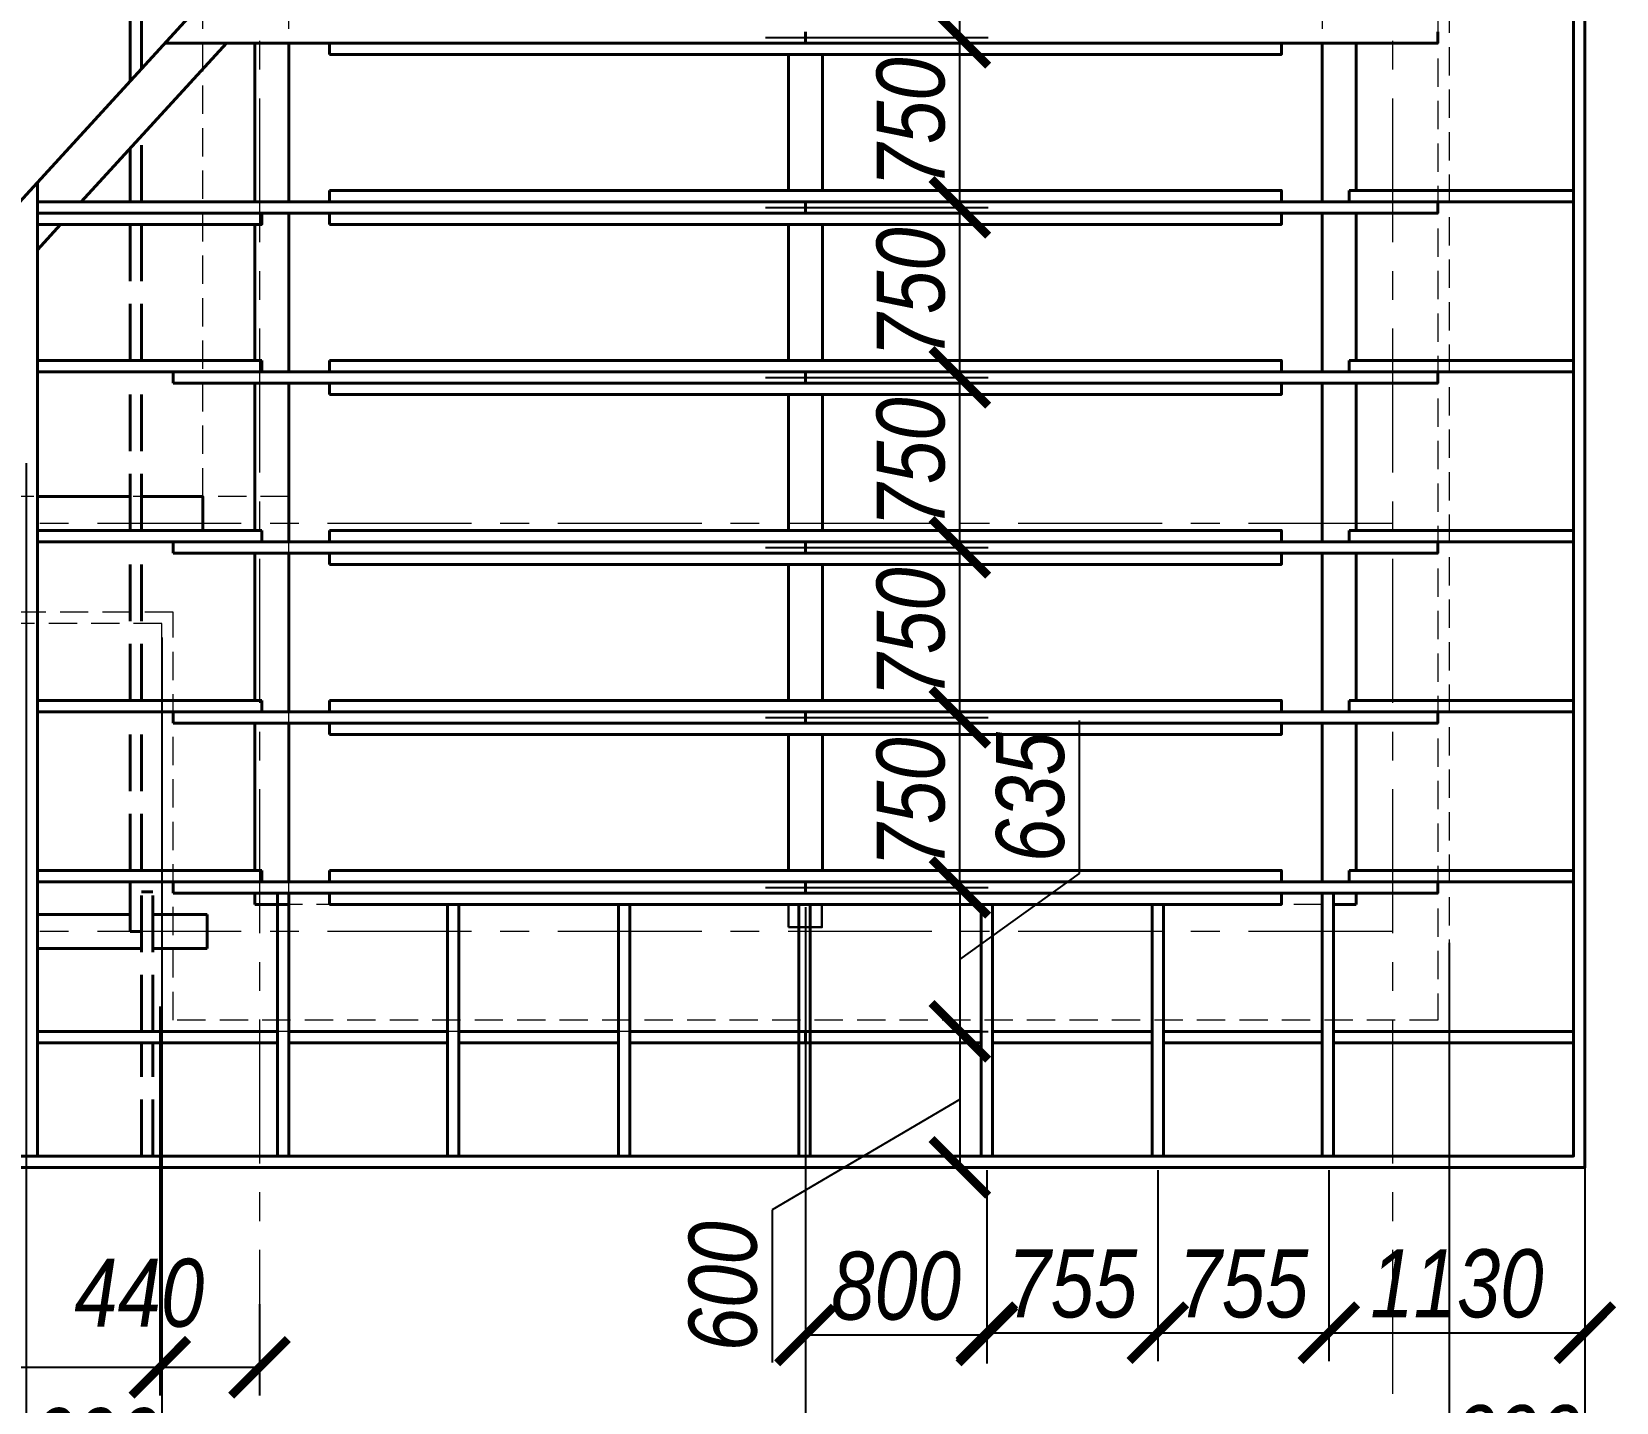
# Model space of a CAD drawing. Header units: millimetres. Extents: x 1582001 to 3303937, y 226471 to 491235.
# Drawn here: x 1765672 to 1772666, y 297271 to 303317 of the extents above; entities that cross this region are included whole.
import ezdxf

# ---------------------------------------------------------------- set-up
doc = ezdxf.new("R2010")
doc.units = ezdxf.units.MM
for name, pattern in [('CENTER', [50.8, 31.75, -6.35, 6.35, -6.35]), ('gost5', [7, 5, -2, 0]), ('HIDDEN', [0.375, 0.25, -0.125])]:
    doc.linetypes.add(name, pattern=pattern)
doc.layers.get('Defpoints').update_dxf_attribs({"color": 255, "lineweight": 30})
for name, color, linetype, lineweight in [('Оси', 251, 'CENTER', 9), ('Основная', 250, 'Continuous', 40), ('Пунктир', 253, 'HIDDEN', 18), ('Размеры', 7, 'Continuous', 18), ('Стены', 244, 'Continuous', 30), ('Стены несущие', 7, 'Continuous', 40), ('Утеплитель', 145, 'Continuous', 9)]:
    doc.layers.add(name, color=color, linetype=linetype, lineweight=lineweight)
doc.styles.get("Standard").update_dxf_attribs({"font": 'ARIALNI.TTF', "height": 300})
doc.dimstyles.new('ISO-25', dxfattribs={"dimscale": 100, "dimtxt": 2.5, "dimasz": 2.5, "dimexe": 1.25, "dimexo": 0.625, "dimtad": 1, "dimdec": 0, "dimtxsty": 'Standard', "dimblk": 'ARCHTICK', "dimcen": 2.5, "dimadec": 0, "dimazin": 0, "dimtfac": 1, "dimtdec": 0, "dimtmove": 0, "dimatfit": 3, "dimfxl": 0, "dimarcsym": 0})
doc.dimstyles.new('х2', dxfattribs={"dimscale": 100, "dimtxt": 2.5, "dimasz": 2.5, "dimexe": 1.25, "dimexo": 0.625, "dimtad": 1, "dimdec": 0, "dimlfac": 0.5, "dimtxsty": 'Standard', "dimblk": 'ARCHTICK', "dimcen": 2.5, "dimadec": 0, "dimazin": 0, "dimtfac": 1, "dimtdec": 0, "dimtmove": 0, "dimatfit": 3, "dimfxl": 0, "dimarcsym": 0})

# ---------------------------------------------------------------- blocks, each defined once
blk = doc.blocks.new('_ArchTick')
at = {"color": 0, "linetype": 'ByBlock', "const_width": 0.15}
blk.add_lwpolyline([(-0.5, -0.5), (0.5, 0.5)], dxfattribs=at)
blk = doc.blocks.new('*D1696')
at = {"layer": 'Defpoints', "color": 0, "lineweight": -3, "ltscale": 100, "transparency": 16777216}
for p in [(1766237.3, 299079.4), (1758837.3, 298518), (1766237.3, 297425.5)]:
    blk.add_point(p, dxfattribs=at)
at = {"layer": 'Размеры', "color": 0, "lineweight": -2, "ltscale": 100, "transparency": 16777216}
for p, q in [((1766237.3, 299016.9), (1766237.3, 297300.5)), ((1758837.3, 298455.5), (1758837.3, 297300.5)), ((1758837.3, 297425.5), (1766237.3, 297425.5))]:
    blk.add_line(p, q, dxfattribs=at)
at = {"layer": 'Размеры', "color": 0, "lineweight": -2, "ltscale": 100, "transparency": 16777216, "xscale": 250, "yscale": 250, "zscale": 250, "rotation": 180}
blk.add_blockref('_ArchTick', (1758837.3, 297425.5), dxfattribs=at)
at = {"layer": 'Размеры', "color": 0, "lineweight": -2, "ltscale": 100, "transparency": 16777216, "xscale": 250, "yscale": 250, "zscale": 250}
blk.add_blockref('_ArchTick', (1766237.3, 297425.5), dxfattribs=at)
at = {"layer": 'Размеры', "color": 0, "ltscale": 100, "transparency": 16777216, "insert": (1762537.3, 297641.2), "char_height": 300, "attachment_point": 5}
blk.add_mtext('10х740=7400', dxfattribs=at)
blk = doc.blocks.new('*D1697')
at = {"layer": 'Defpoints', "color": 0, "lineweight": -3, "ltscale": 100, "transparency": 16777216}
for p in [(1766237.3, 297766.7), (1766677.3, 297766.7), (1766677.3, 297425.5)]:
    blk.add_point(p, dxfattribs=at)
at = {"layer": 'Размеры', "color": 0, "lineweight": -2, "ltscale": 100, "transparency": 16777216}
for p, q in [((1766237.3, 297704.2), (1766237.3, 297300.5)), ((1766677.3, 297704.2), (1766677.3, 297300.5)), ((1766237.3, 297425.5), (1766677.3, 297425.5))]:
    blk.add_line(p, q, dxfattribs=at)
at = {"layer": 'Размеры', "color": 0, "lineweight": -2, "ltscale": 100, "transparency": 16777216, "xscale": 250, "yscale": 250, "zscale": 250, "rotation": 180}
blk.add_blockref('_ArchTick', (1766237.3, 297425.5), dxfattribs=at)
at = {"layer": 'Размеры', "color": 0, "lineweight": -2, "ltscale": 100, "transparency": 16777216, "xscale": 250, "yscale": 250, "zscale": 250}
blk.add_blockref('_ArchTick', (1766677.3, 297425.5), dxfattribs=at)
at = {"layer": 'Размеры', "color": 0, "ltscale": 100, "transparency": 16777216, "insert": (1766147.1, 297752.2), "char_height": 300, "attachment_point": 5}
blk.add_mtext('440', dxfattribs=at)
blk = doc.blocks.new('*D1698')
at = {"layer": 'Defpoints', "color": 0, "lineweight": -3, "ltscale": 100, "transparency": 16777216}
for p in [(1765647.3, 301476.6), (1766247.3, 300707.4), (1765647.3, 296789.5)]:
    blk.add_point(p, dxfattribs=at)
at = {"layer": 'Размеры', "color": 0, "lineweight": -2, "ltscale": 100, "transparency": 16777216}
for p, q in [((1765647.3, 301414.1), (1765647.3, 296664.5)), ((1766247.3, 300644.9), (1766247.3, 296664.5)), ((1766247.3, 296789.5), (1765647.3, 296789.5))]:
    blk.add_line(p, q, dxfattribs=at)
at = {"layer": 'Размеры', "color": 0, "lineweight": -2, "ltscale": 100, "transparency": 16777216, "xscale": 250, "yscale": 250, "zscale": 250, "rotation": 180}
blk.add_blockref('_ArchTick', (1765647.3, 296789.5), dxfattribs=at)
at = {"layer": 'Размеры', "color": 0, "lineweight": -2, "ltscale": 100, "transparency": 16777216, "xscale": 250, "yscale": 250, "zscale": 250}
blk.add_blockref('_ArchTick', (1766247.3, 296789.5), dxfattribs=at)
at = {"layer": 'Размеры', "color": 0, "ltscale": 100, "transparency": 16777216, "insert": (1765951, 297093.4), "char_height": 300, "attachment_point": 5}
blk.add_mtext('600', dxfattribs=at)
blk = doc.blocks.new('*D1699')
at = {"layer": 'Defpoints', "color": 0, "lineweight": -3, "ltscale": 100, "transparency": 16777216}
for p in [(1766247.3, 299998.1), (1769087.3, 299517.4), (1769087.3, 296789.5)]:
    blk.add_point(p, dxfattribs=at)
at = {"layer": 'Размеры', "color": 0, "lineweight": -2, "ltscale": 100, "transparency": 16777216}
for p, q in [((1766247.3, 299935.6), (1766247.3, 296664.5)), ((1769087.3, 299454.9), (1769087.3, 296664.5)), ((1766247.3, 296789.5), (1769087.3, 296789.5))]:
    blk.add_line(p, q, dxfattribs=at)
at = {"layer": 'Размеры', "color": 0, "lineweight": -2, "ltscale": 100, "transparency": 16777216, "xscale": 250, "yscale": 250, "zscale": 250, "rotation": 180}
blk.add_blockref('_ArchTick', (1766247.3, 296789.5), dxfattribs=at)
at = {"layer": 'Размеры', "color": 0, "lineweight": -2, "ltscale": 100, "transparency": 16777216, "xscale": 250, "yscale": 250, "zscale": 250}
blk.add_blockref('_ArchTick', (1769087.3, 296789.5), dxfattribs=at)
at = {"layer": 'Размеры', "color": 0, "ltscale": 100, "transparency": 16777216, "insert": (1767667.3, 297005.2), "char_height": 300, "attachment_point": 5}
blk.add_mtext('2840', dxfattribs=at)
blk = doc.blocks.new('*D1700')
at = {"layer": 'Defpoints', "color": 0, "lineweight": -3, "ltscale": 100, "transparency": 16777216}
for p in [(1771927.3, 299360.3), (1772527.3, 299360.3), (1772527.3, 296789.5)]:
    blk.add_point(p, dxfattribs=at)
at = {"layer": 'Размеры', "color": 0, "lineweight": -2, "ltscale": 100, "transparency": 16777216}
for p, q in [((1771927.3, 299297.8), (1771927.3, 296664.5)), ((1772527.3, 299297.8), (1772527.3, 296664.5)), ((1771927.3, 296789.5), (1772527.3, 296789.5))]:
    blk.add_line(p, q, dxfattribs=at)
at = {"layer": 'Размеры', "color": 0, "lineweight": -2, "ltscale": 100, "transparency": 16777216, "xscale": 250, "yscale": 250, "zscale": 250, "rotation": 180}
blk.add_blockref('_ArchTick', (1771927.3, 296789.5), dxfattribs=at)
at = {"layer": 'Размеры', "color": 0, "lineweight": -2, "ltscale": 100, "transparency": 16777216, "xscale": 250, "yscale": 250, "zscale": 250}
blk.add_blockref('_ArchTick', (1772527.3, 296789.5), dxfattribs=at)
at = {"layer": 'Размеры', "color": 0, "ltscale": 100, "transparency": 16777216, "insert": (1772224.8, 297106.3), "char_height": 300, "attachment_point": 5}
blk.add_mtext('600', dxfattribs=at)
blk = doc.blocks.new('*D1701')
at = {"layer": 'Defpoints', "color": 0, "lineweight": -3, "ltscale": 100, "transparency": 16777216}
for p in [(1768847.8, 300292.4), (1769768.7, 300292.4), (1768847.8, 299542.4)]:
    blk.add_point(p, dxfattribs=at)
at = {"layer": 'Размеры', "color": 0, "lineweight": -2, "ltscale": 100, "transparency": 16777216}
for p, q in [((1768910.3, 300292.4), (1769893.7, 300292.4)), ((1769768.7, 299542.4), (1769768.7, 300292.4)), ((1768910.3, 299542.4), (1769893.7, 299542.4))]:
    blk.add_line(p, q, dxfattribs=at)
at = {"layer": 'Размеры', "color": 0, "lineweight": -2, "ltscale": 100, "transparency": 16777216, "xscale": 250, "yscale": 250, "zscale": 250}
for p, rotation in [((1769768.7, 300292.4), 90), ((1769768.7, 299542.4), 270)]:
    blk.add_blockref('_ArchTick', p, dxfattribs=dict(at, rotation=rotation))
at = {"layer": 'Размеры', "color": 0, "ltscale": 100, "transparency": 16777216, "insert": (1769553, 299917.4), "char_height": 300, "attachment_point": 5, "rotation": 90}
blk.add_mtext('750', dxfattribs=at)
blk = doc.blocks.new('*D1702')
at = {"layer": 'Defpoints', "color": 0, "lineweight": -3, "ltscale": 100, "transparency": 16777216}
for p in [(1768847.8, 301042.4), (1769768.7, 301042.4), (1768847.8, 300292.4)]:
    blk.add_point(p, dxfattribs=at)
at = {"layer": 'Размеры', "color": 0, "lineweight": -2, "ltscale": 100, "transparency": 16777216}
for p, q in [((1768910.3, 301042.4), (1769893.7, 301042.4)), ((1769768.7, 300292.4), (1769768.7, 301042.4)), ((1768910.3, 300292.4), (1769893.7, 300292.4))]:
    blk.add_line(p, q, dxfattribs=at)
at = {"layer": 'Размеры', "color": 0, "lineweight": -2, "ltscale": 100, "transparency": 16777216, "xscale": 250, "yscale": 250, "zscale": 250}
for p, rotation in [((1769768.7, 301042.4), 90), ((1769768.7, 300292.4), 270)]:
    blk.add_blockref('_ArchTick', p, dxfattribs=dict(at, rotation=rotation))
at = {"layer": 'Размеры', "color": 0, "ltscale": 100, "transparency": 16777216, "insert": (1769553, 300667.4), "char_height": 300, "attachment_point": 5, "rotation": 90}
blk.add_mtext('750', dxfattribs=at)
blk = doc.blocks.new('*D1703')
at = {"layer": 'Defpoints', "color": 0, "lineweight": -3, "ltscale": 100, "transparency": 16777216}
for p in [(1768847.8, 301792.4), (1769768.7, 301792.4), (1768847.8, 301042.4)]:
    blk.add_point(p, dxfattribs=at)
at = {"layer": 'Размеры', "color": 0, "lineweight": -2, "ltscale": 100, "transparency": 16777216}
for p, q in [((1768910.3, 301792.4), (1769893.7, 301792.4)), ((1769768.7, 301042.4), (1769768.7, 301792.4)), ((1768910.3, 301042.4), (1769893.7, 301042.4))]:
    blk.add_line(p, q, dxfattribs=at)
at = {"layer": 'Размеры', "color": 0, "lineweight": -2, "ltscale": 100, "transparency": 16777216, "xscale": 250, "yscale": 250, "zscale": 250}
for p, rotation in [((1769768.7, 301792.4), 90), ((1769768.7, 301042.4), 270)]:
    blk.add_blockref('_ArchTick', p, dxfattribs=dict(at, rotation=rotation))
at = {"layer": 'Размеры', "color": 0, "ltscale": 100, "transparency": 16777216, "insert": (1769553, 301417.4), "char_height": 300, "attachment_point": 5, "rotation": 90}
blk.add_mtext('750', dxfattribs=at)
blk = doc.blocks.new('*D1704')
at = {"layer": 'Defpoints', "color": 0, "lineweight": -3, "ltscale": 100, "transparency": 16777216}
for p in [(1768847.8, 302542.4), (1769768.7, 302542.4), (1768847.8, 301792.4)]:
    blk.add_point(p, dxfattribs=at)
at = {"layer": 'Размеры', "color": 0, "lineweight": -2, "ltscale": 100, "transparency": 16777216}
for p, q in [((1768910.3, 302542.4), (1769893.7, 302542.4)), ((1769768.7, 301792.4), (1769768.7, 302542.4)), ((1768910.3, 301792.4), (1769893.7, 301792.4))]:
    blk.add_line(p, q, dxfattribs=at)
at = {"layer": 'Размеры', "color": 0, "lineweight": -2, "ltscale": 100, "transparency": 16777216, "xscale": 250, "yscale": 250, "zscale": 250}
for p, rotation in [((1769768.7, 302542.4), 90), ((1769768.7, 301792.4), 270)]:
    blk.add_blockref('_ArchTick', p, dxfattribs=dict(at, rotation=rotation))
at = {"layer": 'Размеры', "color": 0, "ltscale": 100, "transparency": 16777216, "insert": (1769553, 302167.4), "char_height": 300, "attachment_point": 5, "rotation": 90}
blk.add_mtext('750', dxfattribs=at)
blk = doc.blocks.new('*D1705')
at = {"layer": 'Defpoints', "color": 0, "lineweight": -3, "ltscale": 100, "transparency": 16777216}
for p in [(1768847.8, 303292.4), (1769768.7, 303292.4), (1768847.8, 302542.4)]:
    blk.add_point(p, dxfattribs=at)
at = {"layer": 'Размеры', "color": 0, "lineweight": -2, "ltscale": 100, "transparency": 16777216}
for p, q in [((1768910.3, 303292.4), (1769893.7, 303292.4)), ((1769768.7, 302542.4), (1769768.7, 303292.4)), ((1768910.3, 302542.4), (1769893.7, 302542.4))]:
    blk.add_line(p, q, dxfattribs=at)
at = {"layer": 'Размеры', "color": 0, "lineweight": -2, "ltscale": 100, "transparency": 16777216, "xscale": 250, "yscale": 250, "zscale": 250}
for p, rotation in [((1769768.7, 303292.4), 90), ((1769768.7, 302542.4), 270)]:
    blk.add_blockref('_ArchTick', p, dxfattribs=dict(at, rotation=rotation))
at = {"layer": 'Размеры', "color": 0, "ltscale": 100, "transparency": 16777216, "insert": (1769553, 302917.4), "char_height": 300, "attachment_point": 5, "rotation": 90}
blk.add_mtext('750', dxfattribs=at)
blk = doc.blocks.new('*D1706')
at = {"layer": 'Defpoints', "color": 0, "lineweight": -3, "ltscale": 100, "transparency": 16777216}
for p in [(1768847.8, 304042.4), (1769768.7, 304042.4), (1768847.8, 303292.4)]:
    blk.add_point(p, dxfattribs=at)
at = {"layer": 'Размеры', "color": 0, "lineweight": -2, "ltscale": 100, "transparency": 16777216}
for p, q in [((1768910.3, 304042.4), (1769893.7, 304042.4)), ((1769768.7, 303292.4), (1769768.7, 304042.4)), ((1768910.3, 303292.4), (1769893.7, 303292.4))]:
    blk.add_line(p, q, dxfattribs=at)
at = {"layer": 'Размеры', "color": 0, "lineweight": -2, "ltscale": 100, "transparency": 16777216, "xscale": 250, "yscale": 250, "zscale": 250}
for p, rotation in [((1769768.7, 304042.4), 90), ((1769768.7, 303292.4), 270)]:
    blk.add_blockref('_ArchTick', p, dxfattribs=dict(at, rotation=rotation))
at = {"layer": 'Размеры', "color": 0, "ltscale": 100, "transparency": 16777216, "insert": (1769553, 303667.4), "char_height": 300, "attachment_point": 5, "rotation": 90}
blk.add_mtext('750', dxfattribs=at)
blk = doc.blocks.new('*D1710')
at = {"layer": 'Defpoints', "color": 0, "lineweight": -3, "ltscale": 100, "transparency": 16777216}
for p in [(1769087.3, 299517.4), (1771927.3, 298307.4), (1771927.3, 296789.5)]:
    blk.add_point(p, dxfattribs=at)
at = {"layer": 'Размеры', "color": 0, "lineweight": -2, "ltscale": 100, "transparency": 16777216}
for p, q in [((1769087.3, 299454.9), (1769087.3, 296664.5)), ((1771927.3, 298244.9), (1771927.3, 296664.5)), ((1769087.3, 296789.5), (1771927.3, 296789.5))]:
    blk.add_line(p, q, dxfattribs=at)
at = {"layer": 'Размеры', "color": 0, "lineweight": -2, "ltscale": 100, "transparency": 16777216, "xscale": 250, "yscale": 250, "zscale": 250, "rotation": 180}
blk.add_blockref('_ArchTick', (1769087.3, 296789.5), dxfattribs=at)
at = {"layer": 'Размеры', "color": 0, "lineweight": -2, "ltscale": 100, "transparency": 16777216, "xscale": 250, "yscale": 250, "zscale": 250}
blk.add_blockref('_ArchTick', (1771927.3, 296789.5), dxfattribs=at)
at = {"layer": 'Размеры', "color": 0, "ltscale": 100, "transparency": 16777216, "insert": (1770507.3, 297005.2), "char_height": 300, "attachment_point": 5}
blk.add_mtext('2840', dxfattribs=at)
blk = doc.blocks.new('*D1278')
at = {"layer": 'Defpoints', "color": 0, "lineweight": -3, "ltscale": 100, "transparency": 16777216}
for p in [(1769887.3, 298357.4), (1770642.3, 298357.3), (1770642.3, 297578.2)]:
    blk.add_point(p, dxfattribs=at)
at = {"layer": 'Размеры', "color": 0, "lineweight": -2, "ltscale": 100, "transparency": 16777216}
for p, q in [((1769887.3, 298294.9), (1769887.3, 297453.2)), ((1770642.3, 298294.8), (1770642.3, 297453.2)), ((1769887.3, 297578.2), (1770642.3, 297578.2))]:
    blk.add_line(p, q, dxfattribs=at)
at = {"layer": 'Размеры', "color": 0, "lineweight": -2, "ltscale": 100, "transparency": 16777216, "xscale": 250, "yscale": 250, "zscale": 250, "rotation": 180}
blk.add_blockref('_ArchTick', (1769887.3, 297578.2), dxfattribs=at)
at = {"layer": 'Размеры', "color": 0, "lineweight": -2, "ltscale": 100, "transparency": 16777216, "xscale": 250, "yscale": 250, "zscale": 250}
blk.add_blockref('_ArchTick', (1770642.3, 297578.2), dxfattribs=at)
at = {"layer": 'Размеры', "color": 0, "ltscale": 100, "transparency": 16777216, "insert": (1770264.8, 297793.3), "char_height": 300, "attachment_point": 5}
blk.add_mtext('755', dxfattribs=at)
blk = doc.blocks.new('*D1711')
at = {"layer": 'Defpoints', "color": 0, "lineweight": -3, "ltscale": 100, "transparency": 16777216}
for p in [(1770642.3, 298357.3), (1771397.3, 298357.3), (1771397.3, 297578.2)]:
    blk.add_point(p, dxfattribs=at)
at = {"layer": 'Размеры', "color": 0, "lineweight": -2, "ltscale": 100, "transparency": 16777216}
for p, q in [((1770642.3, 298294.8), (1770642.3, 297453.2)), ((1771397.3, 298294.8), (1771397.3, 297453.2)), ((1770642.3, 297578.2), (1771397.3, 297578.2))]:
    blk.add_line(p, q, dxfattribs=at)
at = {"layer": 'Размеры', "color": 0, "lineweight": -2, "ltscale": 100, "transparency": 16777216, "xscale": 250, "yscale": 250, "zscale": 250, "rotation": 180}
blk.add_blockref('_ArchTick', (1770642.3, 297578.2), dxfattribs=at)
at = {"layer": 'Размеры', "color": 0, "lineweight": -2, "ltscale": 100, "transparency": 16777216, "xscale": 250, "yscale": 250, "zscale": 250}
blk.add_blockref('_ArchTick', (1771397.3, 297578.2), dxfattribs=at)
at = {"layer": 'Размеры', "color": 0, "ltscale": 100, "transparency": 16777216, "insert": (1771019.8, 297793.3), "char_height": 300, "attachment_point": 5}
blk.add_mtext('755', dxfattribs=at)
blk = doc.blocks.new('*D1712')
at = {"layer": 'Defpoints', "color": 0, "lineweight": -3, "ltscale": 100, "transparency": 16777216}
for p in [(1771397.3, 298357.3), (1772527.3, 298307.4), (1772527.3, 297578.2)]:
    blk.add_point(p, dxfattribs=at)
at = {"layer": 'Размеры', "color": 0, "lineweight": -2, "ltscale": 100, "transparency": 16777216}
for p, q in [((1771397.3, 298294.8), (1771397.3, 297453.2)), ((1772527.3, 298244.9), (1772527.3, 297453.2)), ((1771397.3, 297578.2), (1772527.3, 297578.2))]:
    blk.add_line(p, q, dxfattribs=at)
at = {"layer": 'Размеры', "color": 0, "lineweight": -2, "ltscale": 100, "transparency": 16777216, "xscale": 250, "yscale": 250, "zscale": 250, "rotation": 180}
blk.add_blockref('_ArchTick', (1771397.3, 297578.2), dxfattribs=at)
at = {"layer": 'Размеры', "color": 0, "lineweight": -2, "ltscale": 100, "transparency": 16777216, "xscale": 250, "yscale": 250, "zscale": 250}
blk.add_blockref('_ArchTick', (1772527.3, 297578.2), dxfattribs=at)
at = {"layer": 'Размеры', "color": 0, "ltscale": 100, "transparency": 16777216, "insert": (1771962.3, 297793.9), "char_height": 300, "attachment_point": 5}
blk.add_mtext('1130', dxfattribs=at)
blk = doc.blocks.new('*D1713')
at = {"layer": 'Defpoints', "color": 0, "lineweight": -3, "ltscale": 100, "transparency": 16777216}
for p in [(1769087.3, 298357.4), (1769887.3, 298357.4), (1769087.3, 297567.8)]:
    blk.add_point(p, dxfattribs=at)
at = {"layer": 'Размеры', "color": 0, "lineweight": -2, "ltscale": 100, "transparency": 16777216}
for p, q in [((1769087.3, 298294.9), (1769087.3, 297442.8)), ((1769887.3, 298294.9), (1769887.3, 297442.8)), ((1769887.3, 297567.8), (1769087.3, 297567.8))]:
    blk.add_line(p, q, dxfattribs=at)
at = {"layer": 'Размеры', "color": 0, "lineweight": -2, "ltscale": 100, "transparency": 16777216, "xscale": 250, "yscale": 250, "zscale": 250, "rotation": 180}
blk.add_blockref('_ArchTick', (1769087.3, 297567.8), dxfattribs=at)
at = {"layer": 'Размеры', "color": 0, "lineweight": -2, "ltscale": 100, "transparency": 16777216, "xscale": 250, "yscale": 250, "zscale": 250}
blk.add_blockref('_ArchTick', (1769887.3, 297567.8), dxfattribs=at)
at = {"layer": 'Размеры', "color": 0, "ltscale": 100, "transparency": 16777216, "insert": (1769487.3, 297783.5), "char_height": 300, "attachment_point": 5}
blk.add_mtext('800', dxfattribs=at)
blk = doc.blocks.new('*D1840')
at = {"layer": 'Defpoints', "color": 0, "lineweight": -3, "ltscale": 100, "transparency": 16777216}
for p in [(1769087.3, 299542.4), (1769087.3, 298907.4), (1769768.7, 298907.4)]:
    blk.add_point(p, dxfattribs=at)
at = {"layer": 'Размеры', "color": 0, "lineweight": -2, "ltscale": 100, "transparency": 16777216}
for p, q in [((1770296, 299603.3), (1770296, 300278.6)), ((1769768.7, 299224.9), (1770296, 299603.3)), ((1769149.8, 299542.4), (1769893.7, 299542.4)), ((1769768.7, 299542.4), (1769768.7, 298907.4)), ((1769149.8, 298907.4), (1769893.7, 298907.4))]:
    blk.add_line(p, q, dxfattribs=at)
at = {"layer": 'Размеры', "color": 0, "lineweight": -2, "ltscale": 100, "transparency": 16777216, "xscale": 250, "yscale": 250, "zscale": 250}
for p, rotation in [((1769768.7, 299542.4), 90), ((1769768.7, 298907.4), 270)]:
    blk.add_blockref('_ArchTick', p, dxfattribs=dict(at, rotation=rotation))
at = {"layer": 'Размеры', "color": 0, "ltscale": 100, "transparency": 16777216, "insert": (1770080.3, 299941), "char_height": 300, "attachment_point": 5, "rotation": 90}
blk.add_mtext('635', dxfattribs=at)
blk = doc.blocks.new('*D1841')
at = {"layer": 'Defpoints', "color": 0, "lineweight": -3, "ltscale": 100, "transparency": 16777216}
for p in [(1769087.3, 298907.4), (1769087.3, 298307.4), (1769768.7, 298307.4)]:
    blk.add_point(p, dxfattribs=at)
at = {"layer": 'Размеры', "color": 0, "lineweight": -2, "ltscale": 100, "transparency": 16777216}
for p, q in [((1769149.8, 298907.4), (1769893.7, 298907.4)), ((1769768.7, 298907.4), (1769768.7, 298307.4)), ((1769768.7, 298607.4), (1768939.7, 298119.6)), ((1769149.8, 298307.4), (1769893.7, 298307.4)), ((1768939.7, 298119.6), (1768939.7, 297446.5))]:
    blk.add_line(p, q, dxfattribs=at)
at = {"layer": 'Размеры', "color": 0, "lineweight": -2, "ltscale": 100, "transparency": 16777216, "xscale": 250, "yscale": 250, "zscale": 250}
for p, rotation in [((1769768.7, 298907.4), 90), ((1769768.7, 298307.4), 270)]:
    blk.add_blockref('_ArchTick', p, dxfattribs=dict(at, rotation=rotation))
at = {"layer": 'Размеры', "color": 0, "ltscale": 100, "transparency": 16777216, "insert": (1768724.1, 297783.1), "char_height": 300, "attachment_point": 5, "rotation": 90}
blk.add_mtext('600', dxfattribs=at)

msp = doc.modelspace()

# ---------------------------------------------------------------- linework, layer by layer
at = {"layer": 'Оси', "ltscale": 20}
for p, q in [((1766677.3, 317247.4), (1766677.3, 295441.3)), ((1771677.3, 317247.4), (1771677.3, 295441.3)), ((1771677.3, 301147.4), (1752807.3, 301147.4)), ((1771677.3, 299347.4), (1752807.3, 299347.4))]:
    msp.add_line(p, q, dxfattribs=at)
at = {"layer": 'Основная', "ltscale": 2.5}
for p, q in [((1769087.3, 303317.4), (1769087.3, 303267.4)), ((1771187.3, 303267.4), (1771187.3, 303217.4)), ((1765697.3, 302651.7), (1765697.3, 298357.4)), ((1771187.3, 302567.4), (1771187.3, 302617.4)), ((1769087.3, 302567.4), (1769087.3, 302517.4)), ((1771187.3, 302517.4), (1771187.3, 302467.4)), ((1771187.3, 301817.4), (1771187.3, 301867.4)), ((1769087.3, 301817.4), (1769087.3, 301767.4)), ((1771187.3, 301767.4), (1771187.3, 301717.4)), ((1769087.3, 301067.4), (1769087.3, 301017.4)), ((1771187.3, 301067.4), (1771187.3, 301117.4)), ((1771187.3, 301017.4), (1771187.3, 300967.4)), ((1771187.3, 300317.4), (1771187.3, 300367.4)), ((1769087.3, 300317.4), (1769087.3, 300267.4)), ((1771187.3, 300267.4), (1771187.3, 300217.4)), ((1771187.3, 299567.4), (1771187.3, 299617.4)), ((1769087.3, 299567.4), (1769087.3, 299517.4)), ((1766757.3, 298357.4), (1766757.3, 299517.4)), ((1766807.3, 298357.4), (1766807.3, 299517.4)), ((1767507.3, 298357.4), (1767507.3, 299467.4)), ((1767507.3, 298357.4), (1767507.3, 299467.4)), ((1767557.3, 298357.4), (1767557.3, 299467.4)), ((1768262.3, 298357.4), (1768262.3, 299467.4)), ((1768262.3, 298357.4), (1768262.3, 299467.4)), ((1768312.3, 298357.4), (1768312.3, 299467.4)), ((1769057.3, 298357.4), (1769057.3, 299467.4)), ((1769057.3, 298357.4), (1769057.3, 299467.4)), ((1769107.3, 298357.4), (1769107.3, 299467.4)), ((1769862.3, 298357.4), (1769862.3, 299467.4)), ((1769912.3, 298357.4), (1769912.3, 299467.4)), ((1769912.3, 298357.4), (1769912.3, 299467.4)), ((1770617.3, 298357.3), (1770617.3, 299467.3)), ((1770667.3, 298357.3), (1770667.3, 299467.3)), ((1770667.3, 298357.3), (1770667.3, 299467.3)), ((1771187.3, 299517.4), (1771187.3, 299467.4)), ((1771367.3, 298357.3), (1771367.3, 299517.4)), ((1771417.3, 298357.3), (1771417.3, 299517.4)), ((1765697.3, 298907.4), (1766757.3, 298907.4)), ((1766807.3, 298907.4), (1767507.3, 298907.4)), ((1767557.3, 298907.4), (1768262.3, 298907.4)), ((1768312.3, 298907.4), (1769862.3, 298907.4)), ((1769087.3, 298857.4), (1769087.3, 298907.4)), ((1769912.3, 298907.4), (1770617.3, 298907.4)), ((1770667.3, 298907.4), (1771367.3, 298907.4)), ((1771417.3, 298907.4), (1772477.3, 298907.4)), ((1765697.3, 298857.4), (1766757.3, 298857.4)), ((1766807.3, 298857.4), (1767507.3, 298857.4)), ((1767557.3, 298857.4), (1768262.3, 298857.4)), ((1768312.3, 298857.4), (1769862.3, 298857.4)), ((1769912.3, 298857.4), (1770617.3, 298857.4)), ((1770667.3, 298857.4), (1771367.3, 298857.4)), ((1771417.3, 298857.4), (1772477.3, 298857.4))]:
    msp.add_line(p, q, dxfattribs=at)
at = {"layer": 'Основная', "color": 3, "ltscale": 2.5}
for p, q in [((1765697.3, 299422.4), (1766107.3, 299422.4)), ((1766207.3, 299422.4), (1766447.3, 299422.4)), ((1766447.3, 299422.4), (1766447.3, 299272.4)), ((1765697.3, 299272.4), (1766157.3, 299272.4)), ((1766207.3, 299272.4), (1766447.3, 299272.4))]:
    msp.add_line(p, q, dxfattribs=at)
at = {"layer": 'Основная', "ltscale": 2.5}
msp.add_lwpolyline([(1765559.3, 318287.4), (1772527.3, 318287.4), (1772527.3, 298307.4), (1758237.3, 298307.4), (1758237.3, 312177.4), (1772527.3, 312177.4), (1772527.3, 305607.4), (1769162.3, 305607.4)], dxfattribs=at)
for points in [[(1766987.3, 303217.4), (1771187.3, 303217.4), (1771187.3, 303267.4), (1766987.3, 303267.4)], [(1766987.3, 302617.4), (1771187.3, 302617.4), (1771187.3, 302567.4), (1766987.3, 302567.4)], [(1771487.2, 302617.4), (1772477.3, 302617.4), (1772477.3, 302567.4), (1771487.2, 302567.4)], [(1766687.5, 302517.4), (1765697.3, 302517.4), (1765697.3, 302467.4), (1766687.5, 302467.4)], [(1766987.3, 302467.4), (1771187.3, 302467.4), (1771187.3, 302517.4), (1766987.3, 302517.4)], [(1766687.5, 301867.4), (1765697.3, 301867.4), (1765697.3, 301817.4), (1766687.5, 301817.4)], [(1766987.3, 301867.4), (1771187.3, 301867.4), (1771187.3, 301817.4), (1766987.3, 301817.4)], [(1771487.2, 301867.4), (1772477.3, 301867.4), (1772477.3, 301817.4), (1771487.2, 301817.4)], [(1766987.3, 301717.4), (1771187.3, 301717.4), (1771187.3, 301767.4), (1766987.3, 301767.4)], [(1766687.5, 301117.4), (1765697.3, 301117.4), (1765697.3, 301067.4), (1766687.5, 301067.4)], [(1766987.3, 301117.4), (1771187.3, 301117.4), (1771187.3, 301067.4), (1766987.3, 301067.4)], [(1771487.2, 301117.4), (1772477.3, 301117.4), (1772477.3, 301067.4), (1771487.2, 301067.4)], [(1766987.3, 300967.4), (1771187.3, 300967.4), (1771187.3, 301017.4), (1766987.3, 301017.4)], [(1766687.5, 300367.4), (1765697.3, 300367.4), (1765697.3, 300317.4), (1766687.5, 300317.4)], [(1766987.3, 300367.4), (1771187.3, 300367.4), (1771187.3, 300317.4), (1766987.3, 300317.4)], [(1771487.2, 300367.4), (1772477.3, 300367.4), (1772477.3, 300317.4), (1771487.2, 300317.4)], [(1766987.3, 300217.4), (1771187.3, 300217.4), (1771187.3, 300267.4), (1766987.3, 300267.4)], [(1766687.5, 299617.4), (1765697.3, 299617.4), (1765697.3, 299567.4), (1766687.5, 299567.4)], [(1766987.3, 299617.4), (1771187.3, 299617.4), (1771187.3, 299567.4), (1766987.3, 299567.4)], [(1771487.2, 299617.4), (1772477.3, 299617.4), (1772477.3, 299567.4), (1771487.2, 299567.4)], [(1766987.3, 299467.4), (1771187.3, 299467.4), (1771187.3, 299517.4), (1766987.3, 299517.4)]]:
    msp.add_lwpolyline(points, close=True, dxfattribs=at)
at = {"layer": 'Пунктир', "ltscale": 500}
for p, q in [((1766807.3, 301267.4), (1766807.3, 306207.7)), ((1766427.3, 301267.4), (1766427.3, 304657.7))]:
    msp.add_line(p, q, dxfattribs=at)
for points in [[(1758887.3, 314637.4), (1764857.3, 314637.4), (1764857.3, 313347.4), (1766297.3, 313347.4), (1766297.3, 317637.4), (1771877.3, 317637.4), (1771877.3, 298957.4), (1766297.3, 298957.4), (1766297.3, 300757.4), (1756417.3, 300757.4), (1756417.3, 307647.4), (1758887.3, 307647.4), (1758887.3, 314637.4)], [(1771367.3, 304017.4), (1771367.3, 299467.4), (1766807.3, 299467.4), (1766807.3, 301267.4), (1756927.3, 301267.4), (1756927.3, 304657.7)]]:
    msp.add_lwpolyline(points, dxfattribs=at)
at = {"layer": 'Стены', "color": 6, "ltscale": 100}
msp.add_lwpolyline([(1769012.3, 299366.6), (1769012.3, 299467.4), (1769159.6, 299467.4), (1769159.6, 299366.6)], close=True, dxfattribs=at)
at = {"layer": 'Стены несущие', "ltscale": 100}
for p, q in [((1766107.3, 303099.7), (1766107.3, 311527.4)), ((1766157.3, 303154.3), (1766157.3, 311527.4)), ((1765357.3, 302280.2), (1766857.3, 303919.1)), ((1771877.3, 303317.4), (1771877.3, 303267.4)), ((1765891.3, 302567.4), (1766532, 303267.4)), ((1766260.9, 303267.4), (1771877.3, 303267.4)), ((1769012.3, 303267.4), (1769012.3, 303267.4)), ((1769162.3, 303267.4), (1769162.3, 303267.4)), ((1769012.3, 303217.4), (1769012.3, 302617.4)), ((1769162.3, 303217.4), (1769162.3, 302617.4)), ((1765697.3, 302567.4), (1771877.3, 302567.4)), ((1769012.3, 302567.4), (1769012.3, 302567.4)), ((1769162.3, 302567.4), (1769162.3, 302567.4)), ((1771877.3, 302567.4), (1771877.3, 302517.4)), ((1765697.3, 302517.4), (1771877.3, 302517.4)), ((1765697.3, 302355.5), (1765799.8, 302467.4)), ((1769012.3, 302517.4), (1769012.3, 302517.4)), ((1769012.3, 302467.4), (1769012.3, 301867.4)), ((1769162.3, 302517.4), (1769162.3, 302517.4)), ((1769162.3, 302467.4), (1769162.3, 301867.4)), ((1765697.3, 301817.4), (1771877.3, 301817.4)), ((1766297.3, 301817.4), (1766297.3, 301767.4)), ((1766297.3, 301767.4), (1771877.3, 301767.4)), ((1769012.3, 301817.4), (1769012.3, 301817.4)), ((1769012.3, 301767.4), (1769012.3, 301767.4)), ((1769162.3, 301817.4), (1769162.3, 301817.4)), ((1769162.3, 301767.4), (1769162.3, 301767.4)), ((1771877.3, 301817.4), (1771877.3, 301767.4)), ((1769012.3, 301717.4), (1769012.3, 301117.4)), ((1769162.3, 301717.4), (1769162.3, 301117.4)), ((1765697.3, 301067.4), (1771877.3, 301067.4)), ((1766297.3, 301067.4), (1766297.3, 301017.4)), ((1769012.3, 301067.4), (1769012.3, 301067.4)), ((1769162.3, 301067.4), (1769162.3, 301067.4)), ((1771877.3, 301067.4), (1771877.3, 301017.4)), ((1766297.3, 301017.4), (1771877.3, 301017.4)), ((1769012.3, 301017.4), (1769012.3, 301017.4)), ((1769162.3, 301017.4), (1769162.3, 301017.4)), ((1769012.3, 300967.4), (1769012.3, 300367.4)), ((1769162.3, 300967.4), (1769162.3, 300367.4)), ((1765697.3, 300317.4), (1771877.3, 300317.4)), ((1766297.3, 300317.4), (1766297.3, 300267.4)), ((1769012.3, 300317.4), (1769012.3, 300317.4)), ((1769162.3, 300317.4), (1769162.3, 300317.4)), ((1771877.3, 300317.4), (1771877.3, 300267.4)), ((1766297.3, 300267.4), (1771877.3, 300267.4)), ((1769012.3, 300267.4), (1769012.3, 300267.4)), ((1769162.3, 300267.4), (1769162.3, 300267.4)), ((1769012.3, 300217.4), (1769012.3, 299617.4)), ((1769162.3, 300217.4), (1769162.3, 299617.4)), ((1765697.3, 299567.4), (1771877.3, 299567.4)), ((1766157.3, 299522.4), (1766207.3, 299522.4)), ((1766297.3, 299567.4), (1766297.3, 299517.4)), ((1769012.3, 299567.4), (1769012.3, 299567.4)), ((1769162.3, 299567.4), (1769162.3, 299567.4)), ((1771877.3, 299567.4), (1771877.3, 299517.4)), ((1766297.3, 299517.4), (1771877.3, 299517.4)), ((1769012.3, 299517.4), (1769012.3, 299517.4)), ((1769162.3, 299517.4), (1769162.3, 299517.4))]:
    msp.add_line(p, q, dxfattribs=at)
at = {"layer": 'Стены несущие', "color": 5, "ltscale": 100}
for p, q in [((1766657.3, 302567.4), (1766657.3, 303267.4)), ((1766807.3, 302567.4), (1766807.3, 303267.4)), ((1771367.3, 302567.4), (1771367.3, 303267.4)), ((1771517.3, 302617.4), (1771517.3, 303267.4)), ((1766657.3, 301867.4), (1766657.3, 302467.4)), ((1766807.3, 301817.4), (1766807.3, 302517.4)), ((1771367.3, 301817.4), (1771367.3, 302517.4)), ((1771517.3, 301867.4), (1771517.3, 302517.4)), ((1766657.3, 301117.4), (1766657.3, 301767.4)), ((1766807.3, 301067.4), (1766807.3, 301767.4)), ((1771367.3, 301067.4), (1771367.3, 301767.4)), ((1771517.3, 301117.4), (1771517.3, 301767.4)), ((1765697.3, 301267.4), (1766107.3, 301267.4)), ((1766157.3, 301267.4), (1766427.3, 301267.4)), ((1766427.3, 301117.4), (1766427.3, 301267.4)), ((1765697.3, 301117.4), (1766427.3, 301117.4)), ((1766657.3, 300367.4), (1766657.3, 301017.4)), ((1766807.3, 300317.4), (1766807.3, 301017.4)), ((1771367.3, 300317.4), (1771367.3, 301017.4)), ((1771517.3, 300367.4), (1771517.3, 301017.4)), ((1766657.3, 299617.4), (1766657.3, 300267.4)), ((1766807.3, 299567.4), (1766807.3, 300267.4)), ((1771367.3, 299567.4), (1771367.3, 300267.4)), ((1771517.3, 299617.4), (1771517.3, 300267.4)), ((1766657.3, 299467.4), (1766657.3, 299517.4)), ((1766657.3, 299467.4), (1766807.3, 299467.4)), ((1766807.3, 299467.4), (1766807.3, 299517.4)), ((1771367.3, 299467.4), (1771367.3, 299517.4)), ((1771417.3, 299467.4), (1771517.3, 299467.4)), ((1771517.3, 299467.4), (1771517.3, 299517.4))]:
    msp.add_line(p, q, dxfattribs=at)
at = {"layer": 'Стены несущие', "linetype": 'gost5', "ltscale": 50}
for p, q in [((1766157.3, 302567.4), (1766157.3, 302858.1)), ((1766107.3, 302567.4), (1766107.3, 302803.4)), ((1766107.3, 301867.4), (1766107.3, 302467.4)), ((1766157.3, 301867.4), (1766157.3, 302467.4)), ((1766107.3, 301117.4), (1766107.3, 301817.4)), ((1766157.3, 301117.4), (1766157.3, 301817.4)), ((1766107.3, 300367.4), (1766107.3, 301067.4)), ((1766157.3, 300367.4), (1766157.3, 301067.4)), ((1766107.3, 299617.4), (1766107.3, 300317.4)), ((1766157.3, 299617.4), (1766157.3, 300317.4)), ((1766107.3, 299347.4), (1766107.3, 299567.4)), ((1766157.3, 298907.4), (1766157.3, 299567.4)), ((1766207.3, 298907.4), (1766207.3, 299522.4)), ((1766107.3, 299347.4), (1766157.3, 299347.4)), ((1766157.3, 298357.4), (1766157.3, 298857.4)), ((1766207.3, 298357.4), (1766207.3, 298857.4))]:
    msp.add_line(p, q, dxfattribs=at)
at = {"layer": 'Стены несущие', "ltscale": 100}
msp.add_lwpolyline([(1769162.3, 305657.4), (1772477.3, 305657.4), (1772477.3, 312127.4), (1758287.3, 312127.4), (1758287.3, 298357.4), (1772477.3, 298357.4), (1772477.3, 318237.4), (1764502.3, 318237.4)], dxfattribs=at)
at = {"layer": 'Утеплитель', "linetype": 'HIDDEN', "ltscale": 500}
msp.add_lwpolyline([(1758837.3, 314687.4), (1764907.3, 314687.4), (1764907.3, 313397.4), (1766247.3, 313397.4), (1766247.3, 317687.4), (1771927.3, 317687.4), (1771927.3, 298907.4), (1766247.3, 298907.4), (1766247.3, 300707.4), (1756367.3, 300707.4), (1756367.3, 307697.4), (1758837.3, 307697.4), (1758837.3, 314687.4)], dxfattribs=at)

# ---------------------------------------------------------------- dimensions: what is measured, and where the dimension line sits
at = {"layer": 'Размеры', "ltscale": 100}
for base, p1, p2, override, picture, middle in [((1769768.7, 304042.4), (1768847.8, 303292.4), (1768847.8, 304042.4), {"dimscale": 100}, '*D1706', (1769553, 303667.4)), ((1769768.7, 303292.4), (1768847.8, 302542.4), (1768847.8, 303292.4), {"dimscale": 100, "dimlfac": 1, "dimtxsty": 'Standard', "dimblk1": 'ArchTick', "dimblk2": 'ArchTick', "dimsah": 1, "dimtmove": 0, "dimtolj": 0}, '*D1705', (1769553, 302917.4)), ((1769768.7, 302542.4), (1768847.8, 301792.4), (1768847.8, 302542.4), {"dimscale": 100, "dimlfac": 1, "dimtxsty": 'Standard', "dimblk1": 'ArchTick', "dimblk2": 'ArchTick', "dimsah": 1, "dimtmove": 0, "dimtolj": 0}, '*D1704', (1769553, 302167.4)), ((1769768.7, 301792.4), (1768847.8, 301042.4), (1768847.8, 301792.4), {"dimscale": 100, "dimlfac": 1, "dimtxsty": 'Standard', "dimblk1": 'ArchTick', "dimblk2": 'ArchTick', "dimsah": 1, "dimtmove": 0, "dimtolj": 0}, '*D1703', (1769553, 301417.4)), ((1769768.7, 301042.4), (1768847.8, 300292.4), (1768847.8, 301042.4), {"dimscale": 100, "dimlfac": 1, "dimtxsty": 'Standard', "dimblk1": 'ArchTick', "dimblk2": 'ArchTick', "dimsah": 1, "dimtmove": 0, "dimtolj": 0}, '*D1702', (1769553, 300667.4)), ((1769768.7, 300292.4), (1768847.8, 299542.4), (1768847.8, 300292.4), {"dimscale": 100, "dimlfac": 1, "dimtxsty": 'Standard', "dimblk1": 'ArchTick', "dimblk2": 'ArchTick', "dimsah": 1, "dimtmove": 0, "dimtolj": 0}, '*D1701', (1769553, 299917.4))]:
    dim = msp.add_linear_dim(base=base, p1=p1, p2=p2, angle=90, dimstyle='ISO-25', override=override, dxfattribs=at)
    dim.commit()
    dim.dimension.update_dxf_attribs({"geometry": picture, "text_midpoint": middle})
for base, p1, p2, picture, middle in [((1765647.3, 296789.5), (1766247.3, 300707.4), (1765647.3, 301476.6), '*D1698', (1765951, 297093.4)), ((1772527.3, 296789.5), (1771927.3, 299360.3), (1772527.3, 299360.3), '*D1700', (1772224.8, 297106.3)), ((1766677.3, 297425.5), (1766237.3, 297766.7), (1766677.3, 297766.7), '*D1697', (1766147.1, 297752.2))]:
    dim = msp.add_linear_dim(base=base, p1=p1, p2=p2, dimstyle='ISO-25', override={"dimlfac": 1, "dimtxsty": 'Standard', "dimblk1": 'ArchTick', "dimblk2": 'ArchTick', "dimsah": 1, "dimtmove": 2, "dimtolj": 0}, dxfattribs=at)
    dim.commit()
    dim.dimension.update_dxf_attribs({"geometry": picture, "text_midpoint": middle, "dimtype": 160})
for base, p1, p2, override, picture, middle in [((1769768.7, 298907.4), (1769087.3, 299542.4), (1769087.3, 298907.4), {"dimscale": 100, "dimgap": 0.625, "dimlfac": 1, "dimtxsty": 'Standard', "dimblk1": 'ArchTick', "dimblk2": 'ArchTick', "dimsah": 1, "dimse1": 0, "dimse2": 0, "dimsd1": 0, "dimsd2": 0, "dimtmove": 1, "dimtolj": 0}, '*D1840', (1770296, 299665.8)), ((1769768.7, 298307.4), (1769087.3, 298907.4), (1769087.3, 298307.4), {"dimscale": 100, "dimlfac": 1, "dimtxsty": 'Standard', "dimblk1": 'ArchTick', "dimblk2": 'ArchTick', "dimsah": 1, "dimtmove": 1, "dimtolj": 0}, '*D1841', (1768939.7, 298057.1))]:
    dim = msp.add_linear_dim(base=base, p1=p1, p2=p2, angle=90, dimstyle='х2', override=override, dxfattribs=at)
    dim.commit()
    dim.dimension.update_dxf_attribs({"geometry": picture, "text_midpoint": middle, "dimtype": 160})
for base, p1, p2, override, picture, middle in [((1769087.3, 296789.5), (1766247.3, 299998.1), (1769087.3, 299517.4), {"dimscale": 100, "dimlfac": 1, "dimtxsty": 'Standard', "dimblk1": 'ArchTick', "dimblk2": 'ArchTick', "dimsah": 1, "dimtmove": 0, "dimtolj": 0}, '*D1699', (1767667.3, 297005.2)), ((1771927.3, 296789.5), (1769087.3, 299517.4), (1771927.3, 298307.4), {"dimscale": 100}, '*D1710', (1770507.3, 297005.2)), ((1769087.3, 297567.8), (1769887.3, 298357.4), (1769087.3, 298357.4), {"dimscale": 100}, '*D1713', (1769487.3, 297783.5)), ((1770642.3, 297578.2), (1769887.3, 298357.4), (1770642.3, 298357.3), {"dimscale": 100}, '*D1278', (1770264.8, 297793.3)), ((1771397.3, 297578.2), (1770642.3, 298357.3), (1771397.3, 298357.3), {"dimscale": 100, "dimlfac": 1, "dimtxsty": 'Standard', "dimblk1": 'ArchTick', "dimblk2": 'ArchTick', "dimsah": 1, "dimtmove": 0, "dimtolj": 0}, '*D1711', (1771019.8, 297793.3)), ((1772527.3, 297578.2), (1771397.3, 298357.3), (1772527.3, 298307.4), {"dimscale": 100, "dimlfac": 1, "dimtxsty": 'Standard', "dimblk1": 'ArchTick', "dimblk2": 'ArchTick', "dimsah": 1, "dimtmove": 0, "dimtolj": 0}, '*D1712', (1771962.3, 297793.9))]:
    dim = msp.add_linear_dim(base=base, p1=p1, p2=p2, dimstyle='ISO-25', override=override, dxfattribs=at)
    dim.commit()
    dim.dimension.update_dxf_attribs({"geometry": picture, "text_midpoint": middle})
dim = msp.add_linear_dim(base=(1766237.3, 297425.5), p1=(1758837.3, 298518), p2=(1766237.3, 299079.4), text='10х740=7400', dimstyle='ISO-25', override={"dimscale": 100, "dimgap": 0.625, "dimlfac": 1, "dimtxsty": 'Standard', "dimblk1": 'ArchTick', "dimblk2": 'ArchTick', "dimsah": 1, "dimse1": 0, "dimse2": 0, "dimsd1": 0, "dimsd2": 0, "dimtmove": 0, "dimtolj": 0}, dxfattribs=at)
dim.commit()
dim.dimension.update_dxf_attribs({"geometry": '*D1696', "text_midpoint": (1762537.3, 297641.2)})

doc.saveas('drawing.dxf')
